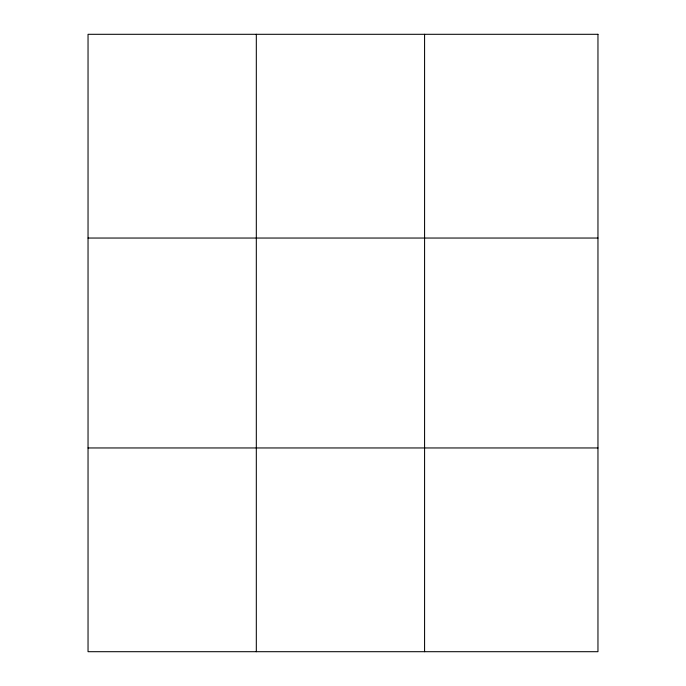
<?xml version="1.0" encoding="UTF-8"?>
<svg xmlns="http://www.w3.org/2000/svg" width="686" height="686" viewBox="0 0 686 686"><rect width="100%" height="100%" fill="white"/><g stroke="black" fill="none" stroke-linecap="round" stroke-linejoin="round"><path stroke-width="1.03" d="M256.315 651.7L256.315 34.3M424.583 651.7L424.583 34.3M88.04 238.042L597.96 238.042M88.04 447.958L597.96 447.958M597.96 34.3L597.96 651.7L88.04 651.7L88.04 34.3L597.96 34.3"/></g></svg>
